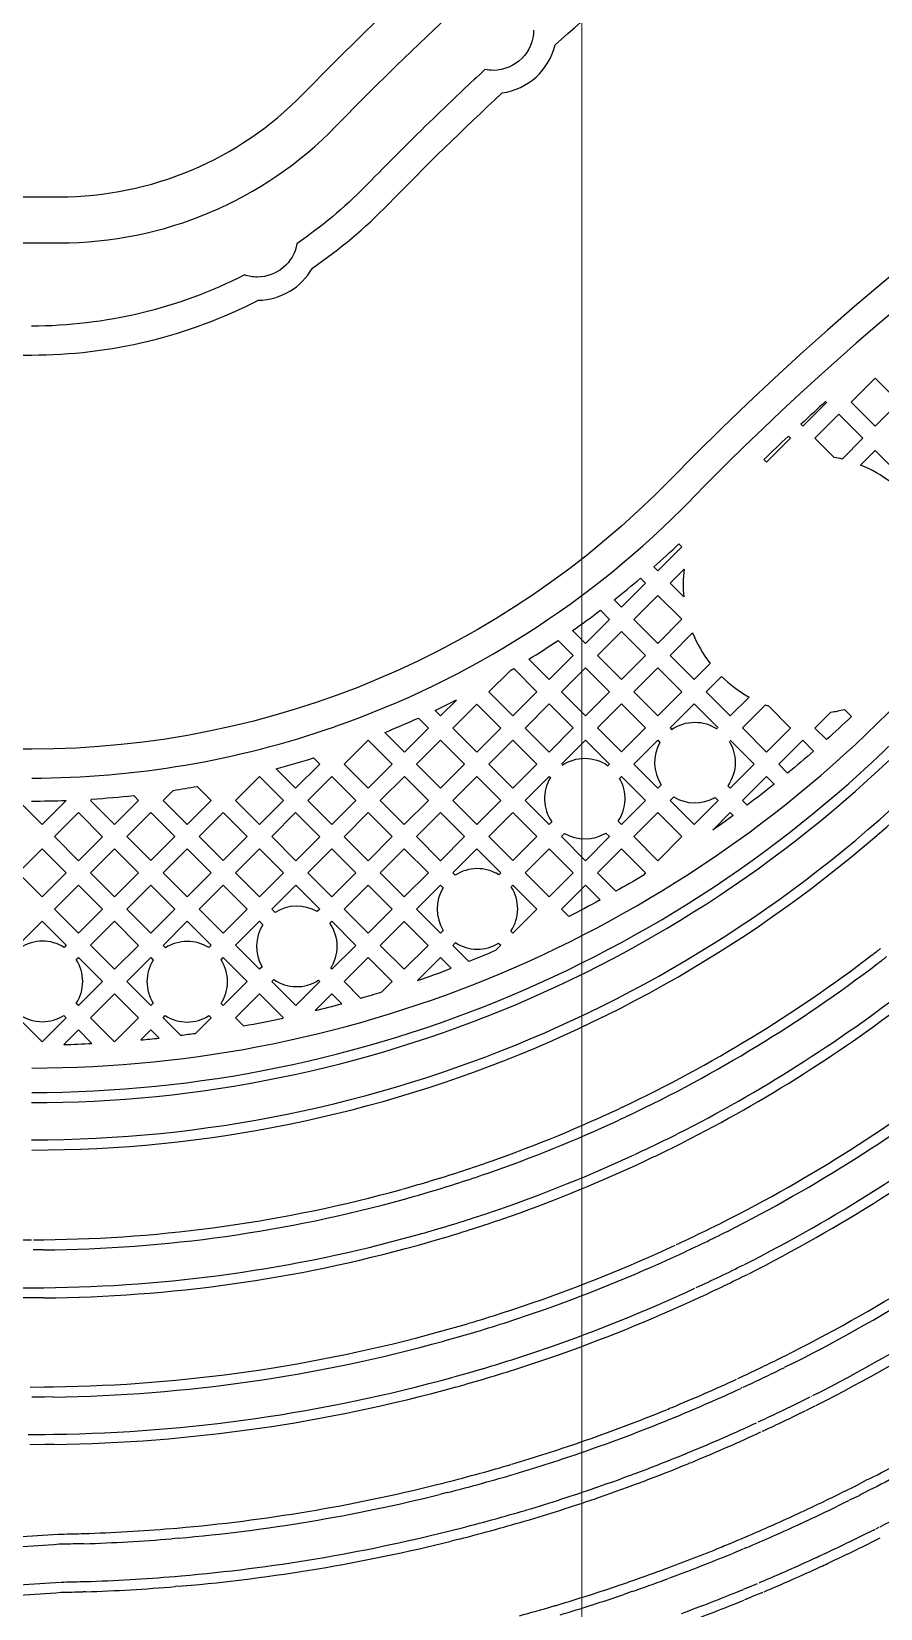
# Model space of a CAD drawing. Extents: x 3664 to 3837, y -413 to -292.
# Drawn here: x 3788.28 to 3792.03, y -331.79 to -324.83 of the extents above; entities that cross this region are included whole.
import ezdxf

# ---------------------------------------------------------------- set-up
doc = ezdxf.new("R2010")
doc.units = 0
doc.layers.add('gbr-dxf_layer0', color=7, linetype='Continuous')
doc.layers.add('gbr-outline-dxf_layer1', color=2, linetype='Continuous')
doc.layers.add('備註', color=1, linetype='Continuous', lineweight=9)

msp = doc.modelspace()

# ---------------------------------------------------------------- linework, layer by layer
at = {"layer": 'gbr-dxf_layer0'}
for p, q in [((3791.103, -327.2673), (3791.1651, -327.2052)), ((3791.1635, -327.3279), (3791.103, -327.2673)), ((3791.1029, -327.587), (3791.2026, -327.4873))]:
    msp.add_line(p, q, dxfattribs=at)
at = {"layer": 'gbr-dxf_layer0', "color": 2}
for p, q in [((3782.6959, -330.1648), (3788.2852, -330.1648)), ((3788.2931, -330.1648), (3788.3375, -330.1648)), ((3788.3364, -330.2098), (3788.292, -330.2098)), ((3782.697, -330.3766), (3788.3385, -330.3766)), ((3788.3374, -330.4216), (3782.6959, -330.4216))]:
    msp.add_line(p, q, dxfattribs=at)
at = {"layer": 'gbr-dxf_layer0', "color": 4}
for p, q in [((3791.586, -330.6894), (3791.6251, -330.67)), ((3791.6464, -330.7096), (3791.6066, -330.7294)), ((3791.4027, -330.777), (3791.4065, -330.7752)), ((3791.4219, -330.8177), (3791.4162, -330.8204)), ((3791.6799, -330.8793), (3791.7211, -330.859)), ((3791.7416, -330.8991), (3791.7003, -330.9194)), ((3791.5121, -331.0094), (3791.508, -331.0116)), ((3790.0744, -331.2455), (3790.1079, -331.2371)), ((3790.1197, -331.2805), (3790.0863, -331.2889)), ((3788.9018, -331.4393), (3788.9272, -331.4373)), ((3790.1256, -331.4512), (3790.1605, -331.4425)), ((3788.5051, -331.4617), (3788.5139, -331.4615)), ((3788.5161, -331.5065), (3788.5072, -331.5067)), ((3788.9318, -331.4821), (3788.9037, -331.4843)), ((3790.1722, -331.486), (3790.1373, -331.4947)), ((3788.9187, -331.6507), (3788.9454, -331.6484)), ((3788.5104, -331.6736), (3788.5203, -331.6733)), ((3788.5224, -331.7183), (3788.5125, -331.7185)), ((3788.9502, -331.6931), (3788.9208, -331.6957))]:
    msp.add_line(p, q, dxfattribs=at)
at = {"layer": 'gbr-dxf_layer0', "color": 3}
for p, q in [((3788.3426, -330.8145), (3788.3801, -330.814)), ((3788.341, -330.8595), (3788.2855, -330.8603)), ((3788.3796, -330.859), (3788.3421, -330.8595)), ((3788.3451, -331.0238), (3788.3831, -331.0233)), ((3788.3436, -331.0688), (3788.2774, -331.0698)), ((3788.3826, -331.0683), (3788.3446, -331.0688))]:
    msp.add_line(p, q, dxfattribs=at)
at = {"layer": 'gbr-dxf_layer0', "color": 5}
for p, q in [((3791.9372, -331.2945), (3791.8942, -331.315)), ((3791.9662, -331.4628), (3792.01, -331.4418)), ((3791.3651, -331.5064), (3791.4085, -331.4881)), ((3791.4246, -331.5301), (3791.3832, -331.5476)), ((3791.4105, -331.4874), (3791.4191, -331.4838)), ((3791.437, -331.5251), (3791.4273, -331.5291)), ((3792.0288, -331.4827), (3791.985, -331.5037)), ((3790.8841, -331.6878), (3790.9191, -331.6756)), ((3790.9346, -331.7178), (3790.8996, -331.73)), ((3791.4265, -331.7074), (3791.445, -331.6999)), ((3791.4456, -331.6997), (3791.4895, -331.6814)), ((3791.5079, -331.7225), (3791.4622, -331.7415)), ((3791.4956, -331.6787), (3791.5004, -331.6767))]:
    msp.add_line(p, q, dxfattribs=at)
at = {"layer": 'gbr-dxf_layer0', "linetype": 'Continuous'}
for points in [[(3739.2131, -329.4113), (3739.2131, -321.546, -0.414216), (3740.0096, -320.7494), (3771.018, -320.7494, -0.202307), (3781.688, -325.2511, 0.202311), (3782.9082, -325.7659), (3788.4081, -325.7659, 0.202315), (3789.6283, -325.2511, -0.202307), (3800.2983, -320.7494), (3821.8297, -320.7494, -0.414217), (3822.6262, -321.546), (3822.6262, -324.4785)], [(3739.7191, -322.1149), (3739.7191, -321.5477, -0.377394), (3739.9863, -321.2442), (3770.8938, -321.2442, -0.202308), (3781.2095, -325.5962, 0.202304), (3782.784, -326.2607), (3788.2839, -326.2607, 0.118898), (3789.2862, -326.0189, 0.264777), (3789.5244, -325.8769, 0.049743), (3789.8584, -325.5962, -0.012228), (3790.3619, -325.104, 0.308379), (3790.5953, -324.8916, -0.021115), (3791.5364, -324.122, 0.268033), (3791.7622, -323.9562, -0.026221), (3793.0319, -323.1401, 0.214143), (3793.2321, -323.0278, -0.03315), (3794.9605, -322.2211, 0.130853), (3795.0952, -322.1695, -0.090345), (3800.1739, -321.2442), (3821.4776, -321.2442)], [(3820.1929, -322.1469), (3820.1929, -322.7441, -0.414254), (3820.1429, -322.7941), (3819.7814, -322.7941), (3819.7814, -322.8421), (3819.4528, -322.8421), (3819.4528, -322.7941), (3819.4179, -322.7941, 0.064068), (3819.2048, -322.8215, 0.013699), (3819.0529, -322.8657, 0.036904), (3819.0193, -322.8632, 0.080213), (3818.9473, -322.8749, 0.02431), (3818.6857, -322.9836), (3800.1739, -322.9836, 0.202298), (3791.1048, -326.8101, -0.202305), (3788.2842, -328.0001), (3782.7838, -328.0001, -0.202305), (3779.9631, -326.8101, 0.202298), (3770.894, -322.9836), (3742.7092, -322.9836)], [(3790.5005, -324.8267, -0.414223), (3790.3227, -325.0045, -0.052153), (3790.286, -325.0006, 0.004675), (3790.089, -325.1871), (3790.0791, -325.1965, 0.007213), (3789.7822, -325.4919), (3789.767, -325.5074), (3789.7571, -325.5175, -0.047495), (3789.456, -325.7694, -0.364431), (3789.2808, -325.9166, -0.081036), (3789.2243, -325.9073, -0.11836), (3788.2841, -326.1332)], [(3791.2026, -327.4873, 0.068486), (3791.2799, -327.6219), (3791.2088, -327.6929), (3791.1029, -327.587)], [(3791.1029, -327.9066), (3791.1101, -327.9137, -0.154725), (3791.2125, -327.8812, -0.147307), (3791.3107, -327.9108)], [(3790.6275, -328.0707, -0.148932), (3790.7266, -328.0405, -0.154459), (3790.8289, -328.0729), (3790.8353, -328.0664), (3790.7294, -327.9605), (3790.6233, -328.0666)], [(3791.3637, -327.9655, -0.139392), (3791.3903, -328.059, -0.154656), (3791.3579, -328.1614)], [(3790.7948, -328.6655, -0.00749), (3790.656, -328.7385), (3790.6234, -328.7058)], [(3789.1847, -329.1854), (3789.2206, -329.2213, 0.008526), (3789.3957, -329.1865)]]:
    msp.add_lwpolyline(points, format="xyb", dxfattribs=at)
for points in [[(3791.9023, -326.468), (3792.0082, -326.3622), (3792.1141, -326.4681), (3792.0082, -326.574)], [(3790.9431, -327.4272), (3791.0491, -327.3212), (3791.155, -327.4271), (3791.049, -327.5331)], [(3790.7832, -327.587), (3790.8892, -327.481), (3790.9952, -327.587), (3790.8892, -327.6929)], [(3790.6235, -327.7468), (3790.7294, -327.6409), (3790.8353, -327.7468), (3790.7294, -327.8527)], [(3790.9431, -327.7468), (3791.049, -327.6409), (3791.155, -327.7468), (3791.049, -327.8527)], [(3790.1438, -327.9068), (3790.2498, -327.8008), (3790.3557, -327.9067), (3790.2497, -328.0127)], [(3790.4635, -327.9067), (3790.5696, -327.8006), (3790.6756, -327.9066), (3790.5695, -328.0127)], [(3790.7833, -327.9066), (3790.8892, -327.8007), (3790.9952, -327.9066), (3790.8892, -328.0125)], [(3789.6643, -328.0665), (3789.7703, -327.9605), (3789.8763, -328.0665), (3789.7703, -328.1725)], [(3789.9841, -328.0665), (3790.0899, -327.9607), (3790.1959, -328.0666), (3790.09, -328.1724)], [(3790.3036, -328.0666), (3790.4096, -327.9606), (3790.5156, -328.0666), (3790.4096, -328.1726)], [(3789.5043, -328.2265), (3789.6104, -328.1204), (3789.7165, -328.2264), (3789.6104, -328.3325)], [(3789.8242, -328.2264), (3789.9302, -328.1204), (3790.0361, -328.2263), (3789.9301, -328.3323)], [(3789.1847, -328.2263), (3789.2906, -328.1204), (3789.3966, -328.2265), (3789.2907, -328.3323)], [(3790.1439, -328.2263), (3790.2497, -328.1205), (3790.3557, -328.2264), (3790.2499, -328.3323)], [(3788.3855, -328.3862), (3788.4914, -328.2803), (3788.5975, -328.3863), (3788.4915, -328.4922)], [(3788.7052, -328.3862), (3788.8113, -328.2802), (3788.9172, -328.386), (3788.8111, -328.4921)], [(3789.025, -328.386), (3789.1308, -328.2802), (3789.2369, -328.3862), (3789.131, -328.4921)], [(3789.3446, -328.3862), (3789.4505, -328.2803), (3789.5565, -328.3864), (3789.4506, -328.4922)], [(3789.6642, -328.3864), (3789.7703, -328.2803), (3789.8762, -328.3862), (3789.7702, -328.4923)], [(3789.984, -328.3862), (3790.09, -328.2802), (3790.196, -328.3862), (3790.09, -328.4922)], [(3790.3037, -328.3862), (3790.4096, -328.2803), (3790.5155, -328.3862), (3790.4096, -328.4921)], [(3790.943, -328.3862), (3791.0491, -328.2801), (3791.1551, -328.3861), (3791.049, -328.4922)], [(3788.2257, -328.546), (3788.3316, -328.4401), (3788.4376, -328.5461), (3788.3318, -328.652)], [(3788.5454, -328.5461), (3788.6514, -328.4401), (3788.7573, -328.546), (3788.6513, -328.652)], [(3788.865, -328.546), (3788.9711, -328.4399), (3789.0771, -328.5459), (3788.9711, -328.652)], [(3789.1849, -328.5459), (3789.2907, -328.4401), (3789.3967, -328.5461), (3789.2909, -328.652)], [(3789.5045, -328.5461), (3789.6104, -328.4402), (3789.7163, -328.5461), (3789.6104, -328.652)], [(3789.824, -328.5461), (3789.9301, -328.4401), (3790.0361, -328.546), (3789.93, -328.6521)], [(3790.4635, -328.546), (3790.5694, -328.4401), (3790.6754, -328.5461), (3790.5695, -328.652)], [(3788.3856, -328.7059), (3788.4915, -328.6), (3788.5974, -328.7059), (3788.4915, -328.8117)], [(3788.7051, -328.7059), (3788.8111, -328.5999), (3788.9172, -328.7059), (3788.8112, -328.8119)], [(3789.0249, -328.7059), (3789.131, -328.5998), (3789.237, -328.7058), (3789.131, -328.8119)], [(3789.6643, -328.7059), (3789.7702, -328.6), (3789.8761, -328.706), (3789.7703, -328.8119)], [(3788.5454, -328.8656), (3788.6513, -328.7598), (3788.7573, -328.8658), (3788.6514, -328.9716)], [(3789.8242, -328.8658), (3789.93, -328.7599), (3790.0359, -328.8658), (3789.93, -328.9716)], [(3788.5454, -329.1854), (3788.6514, -329.0794), (3788.7574, -329.1854), (3788.6514, -329.2914)]]:
    msp.add_lwpolyline(points, close=True, dxfattribs=at)
for points in [[(3791.6806, -326.5663), (3791.6884, -326.5741), (3791.7945, -326.468)], [(3790.1598, -327.7831), (3790.0899, -327.8529), (3790.0659, -327.8289)], [(3791.3148, -327.9066), (3791.2088, -327.8007), (3791.1029, -327.9066)], [(3791.3579, -328.1614), (3791.3688, -328.1724), (3791.4747, -328.0665), (3791.3687, -327.9605)], [(3788.2285, -328.2292), (3788.3316, -328.3323), (3788.4376, -328.2264)], [(3790.6234, -328.7058), (3790.7293, -328.6), (3790.7948, -328.6655)], [(3789.9886, -329.0209), (3790.0898, -328.9197), (3790.1373, -328.9672)], [(3789.3968, -329.1854), (3789.2908, -329.0794), (3789.1847, -329.1854)], [(3789.5359, -329.154), (3789.6105, -329.0794), (3789.6546, -329.1234)], [(3788.4271, -329.3037), (3788.4915, -329.2393), (3788.5511, -329.2989)], [(3788.7672, -329.2834), (3788.8113, -329.2393), (3788.8473, -329.2753)]]:
    msp.add_lwpolyline(points, dxfattribs=at)
for points in [[(3791.7423, -326.628), (3791.8484, -326.5219), (3791.9543, -326.6278), (3791.8622, -326.72, 0.015828), (3791.8271, -326.7127)], [(3791.5169, -326.7223, -0.003031), (3791.6251, -326.6186), (3791.6346, -326.628), (3791.5286, -326.734)], [(3791.9438, -326.7461), (3792.0082, -326.6817), (3792.1141, -326.7877), (3792.0784, -326.8234, 0.068502)], [(3791.0311, -327.1954, 0.009018), (3791.1421, -327.0945), (3791.1551, -327.1075), (3791.0491, -327.2134)], [(3790.8563, -327.3404, 0.009057), (3790.9732, -327.2453), (3790.9952, -327.2673), (3790.8892, -327.3733)], [(3790.6727, -327.4765, 0.009121), (3790.7955, -327.3873), (3790.8353, -327.4272), (3790.7294, -327.5331)], [(3790.4802, -327.6034, 0.009205), (3790.6088, -327.5204), (3790.6755, -327.587), (3790.5696, -327.6929)], [(3790.3037, -327.7469), (3790.3968, -327.6538, 0.001268), (3790.4131, -327.6441), (3790.5157, -327.7468), (3790.4096, -327.8528)], [(3791.2627, -327.7468), (3791.3305, -327.679, 0.066787), (3791.4515, -327.77), (3791.3687, -327.8528)], [(3791.4226, -327.9066), (3791.5247, -327.8045, 0.005944), (3791.537, -327.8091), (3791.6346, -327.9067), (3791.5286, -328.0127)], [(3791.7423, -327.9067), (3791.8121, -327.8369, 0.027091), (3791.8724, -327.8248), (3791.9036, -327.856, -0.007166), (3791.7936, -327.958)], [(3789.8438, -327.9262, 0.009697), (3789.9922, -327.8629), (3790.0361, -327.9068), (3789.9302, -328.0126)], [(3790.9431, -328.0664), (3791.049, -327.9605), (3791.0586, -327.97, 0.284706), (3791.0643, -328.1572), (3791.0491, -328.1724)], [(3791.5825, -328.0665), (3791.6885, -327.9606), (3791.7366, -328.0086, -0.007186), (3791.622, -328.106)], [(3789.3645, -328.0866, 0.010286), (3789.5289, -328.0388), (3789.5566, -328.0665), (3789.4505, -328.1726)], [(3790.8742, -328.3174, 0.286705), (3790.8804, -328.1291), (3790.8892, -328.1203), (3790.9952, -328.2263), (3790.8891, -328.3323)], [(3791.4227, -328.2263), (3791.5286, -328.1204), (3791.5625, -328.1544, -0.00721), (3791.4434, -328.247)], [(3788.8652, -328.2263), (3788.9095, -328.1819, 0.006445), (3789.0152, -328.1645), (3789.077, -328.2263), (3788.9711, -328.3322)], [(3790.4635, -328.2264), (3790.5695, -328.1204), (3790.5748, -328.1258, 0.298515), (3790.5811, -328.3206), (3790.5694, -328.3323)], [(3788.5453, -328.2264), (3788.5511, -328.2206, 0.011138), (3788.7358, -328.2046), (3788.7574, -328.2263), (3788.6514, -328.3324)], [(3791.103, -328.2263), (3791.119, -328.2103, 0.276412), (3791.3016, -328.2129), (3791.315, -328.2263), (3791.209, -328.3323)], [(3791.2917, -328.3573), (3791.3688, -328.2802), (3791.3816, -328.2929, -0.005296)], [(3790.6233, -328.3862), (3790.6374, -328.3721, 0.274904), (3790.8191, -328.3701), (3790.8352, -328.3862), (3790.7293, -328.4922)], [(3790.1439, -328.546), (3790.2499, -328.4401), (3790.3558, -328.546), (3790.3472, -328.5545, 0.294505), (3790.1545, -328.5567)], [(3790.7831, -328.5461), (3790.8891, -328.4401), (3790.9951, -328.5461), (3790.9844, -328.5569, -0.006657), (3790.8641, -328.627)], [(3789.3448, -328.7058), (3789.4506, -328.6), (3789.5565, -328.7059), (3789.5455, -328.7169, 0.282207), (3789.3597, -328.7208)], [(3789.9839, -328.706), (3790.09, -328.5999), (3790.1014, -328.6114, 0.286426), (3790.1021, -328.7996), (3790.0898, -328.8119)], [(3790.4009, -328.8031, 0.298947), (3790.4016, -328.6079), (3790.4096, -328.5998), (3790.5156, -328.7058), (3790.4096, -328.8118)], [(3788.2258, -328.8657), (3788.3318, -328.7597), (3788.4376, -328.8656), (3788.4282, -328.875, 0.293867), (3788.2359, -328.8758)], [(3788.865, -328.8658), (3788.9711, -328.7597), (3789.0771, -328.8657), (3789.0669, -328.876, 0.291278), (3788.8759, -328.8767)], [(3789.1849, -328.8657), (3789.2909, -328.7597), (3789.3059, -328.7747, 0.281308), (3789.3023, -328.9601), (3789.2908, -328.9716)], [(3789.6016, -328.7686), (3789.6104, -328.7598), (3789.7164, -328.8658), (3789.6105, -328.9716), (3789.6054, -328.9665, 0.143777), (3789.6336, -328.8703, 0.153567)], [(3790.1437, -328.8658), (3790.1555, -328.8539, 0.290865), (3790.3462, -328.8562), (3790.3558, -328.8657), (3790.3325, -328.889, -0.006073), (3790.215, -328.9371)], [(3788.4818, -329.1218, 0.294984), (3788.4822, -328.9288), (3788.4915, -328.9195), (3788.5975, -329.0255), (3788.4915, -329.1315)], [(3788.7053, -329.0255), (3788.8112, -328.9197), (3788.8221, -328.9306, 0.290732), (3788.8216, -329.1212), (3788.8113, -329.1315)], [(3789.1211, -328.9295), (3789.131, -328.9196), (3789.2369, -329.0255), (3789.1308, -329.1316), (3789.1216, -329.1223, 0.143617), (3789.1497, -329.0263, 0.144938)], [(3789.6644, -329.0255), (3789.7703, -328.9196), (3789.8762, -329.0255), (3789.8287, -329.073, -0.004502), (3789.7388, -329.0998)], [(3789.3447, -329.0255), (3789.354, -329.0161, 0.303131), (3789.5514, -329.0202), (3789.5567, -329.0255), (3789.4507, -329.1315)], [(3788.2257, -329.1854), (3788.2365, -329.1745, 0.291507), (3788.4276, -329.1753), (3788.4377, -329.1854), (3788.3317, -329.2914)], [(3788.8652, -329.1854), (3788.8751, -329.1755, 0.29409), (3789.0676, -329.1761), (3789.0769, -329.1854), (3789.0067, -329.2556, -0.003068), (3788.9438, -329.264)]]:
    msp.add_lwpolyline(points, format="xyb", close=True, dxfattribs=at)
at = {"layer": 'gbr-dxf_layer0', "color": 1, "linetype": 'Continuous'}
msp.add_lwpolyline([(3788.2847, -329.7243, 0.202268), (3792.3402, -328.0136, -0.009043), (3792.6208, -327.7352)], format="xyb", dxfattribs=at)
at = {"layer": 'gbr-dxf_layer0', "color": 3, "linetype": 'Continuous'}
for points in [[(3788.2788, -330.8146), (3788.2863, -330.8153), (3788.3415, -330.8145)], [(3788.2694, -331.0239), (3788.2782, -331.0248), (3788.344, -331.0238)]]:
    msp.add_lwpolyline(points, dxfattribs=at)
at = {"layer": 'gbr-dxf_layer0', "color": 5, "linetype": 'Continuous'}
for points in [[(3791.9262, -331.249), (3791.9735, -331.2234, -0.102226), (3791.9822, -331.2207, 0.010034), (3792.2659, -331.0669)], [(3792.2886, -331.1058, -0.010199), (3791.9986, -331.2629, -0.101052), (3791.99, -331.2656), (3791.9483, -331.2883, -0.005993), (3791.939, -331.2935)], [(3791.8741, -331.2747), (3791.9171, -331.2542, 0.005774), (3791.9251, -331.2497)], [(3791.0819, -331.6176, 0.008213), (3791.3283, -331.522, -0.059129), (3791.3329, -331.5195, 0.00267), (3791.3645, -331.5066)], [(3791.3527, -331.5601, -0.0506), (3791.3487, -331.5622, -0.008375), (3791.0961, -331.6603)], [(3791.4612, -331.7419), (3791.4434, -331.7492, -0.013905), (3791.4317, -331.7546)]]:
    msp.add_lwpolyline(points, format="xyb", dxfattribs=at)
at = {"layer": 'gbr-dxf_layer0', "color": 4, "linetype": 'Continuous'}
msp.add_lwpolyline([(3788.5063, -331.5067, -0.003393), (3788.406, -331.509, -0.012015), (3788.0384, -331.5294)], format="xyb", dxfattribs=at)
at = {"layer": 'gbr-dxf_layer0'}
for centre, radius, start, end in [((3800.1746, -335.6458), 12.5348, 103.24962, 135.74773), ((3800.1745, -335.6459), 12.4332, 132.39902, 133.09094), ((3788.2841, -324.0619), 4.0656, 289.22708, 315.74353), ((3791.7302, -327.2737), 0.5692, 173.09172, 185.4652), ((3788.2839, -324.0618), 5.3455, 270.02185, 315.74768), ((3788.2841, -324.0619), 4.1672, 295.3153, 296.751), ((3788.2836, -324.0621), 4.0655, 270.03357, 289.21676), ((3788.2836, -324.0621), 4.1671, 270.01082, 272.11734), ((3788.2839, -324.0618), 5.2439, 288.97032, 290.69827), ((3788.284, -324.0618), 5.2439, 283.81192, 285.15115), ((3788.284, -324.0618), 5.2439, 271.56395, 272.92053), ((3788.2839, -324.0618), 5.2439, 275.28831, 276.16793)]:
    msp.add_arc(centre, radius, start, end, dxfattribs=at)
at = {"layer": 'gbr-dxf_layer0', "color": 1}
for centre, radius, start, end in [((3788.2841, -324.0618), 5.4982, 270.00271, 315.74614), ((3788.2841, -324.0618), 5.4532, 270.0141, 315.7442), ((3788.2845, -324.0615), 5.7078, 270.01227, 315.74148)]:
    msp.add_arc(centre, radius, start, end, dxfattribs=at)
at = {"layer": 'gbr-dxf_layer0', "color": 2}
for centre, radius, start, end in [((3789.9748, -326.241), 3.3457, 307.09821, 307.93454), ((3788.2851, -324.0621), 6.1028, 295.33018, 307.40684), ((3788.2851, -324.0621), 6.1478, 295.34089, 307.40207), ((3789.9747, -326.2411), 3.3907, 307.09262, 307.92796), ((3788.2888, -324.0696), 6.307, 296.85187, 307.8888), ((3788.2888, -324.0696), 6.352, 296.86201, 307.88475), ((3789.122, -325.8729), 4.1081, 294.96402, 295.56522), ((3788.2844, -324.0624), 6.103, 289.10496, 294.91374), ((3788.2843, -324.0624), 6.148, 289.09746, 294.90633), ((3789.1216, -325.8731), 4.1531, 294.96077, 295.58803), ((3788.3157, -324.1024), 6.2656, 294.83909, 296.75725), ((3788.2842, -324.0623), 6.3152, 289.10563, 294.91594), ((3788.3158, -324.1023), 6.3106, 294.83066, 296.76641), ((3788.2883, -324.0611), 6.1029, 286.62323, 289.05834), ((3788.2842, -324.0623), 6.3602, 289.09837, 294.90908), ((3788.4651, -324.6894), 5.4503, 285.46593, 286.72248), ((3788.2884, -324.0611), 6.1479, 286.61379, 289.04926), ((3788.2849, -324.0621), 6.1479, 270.49136, 285.52495), ((3788.2849, -324.0621), 6.1029, 270.50129, 285.5116), ((3788.4651, -324.6894), 5.4953, 285.48142, 286.71343), ((3788.2865, -324.0616), 6.3151, 286.63524, 289.07689), ((3788.4747, -324.6869), 5.6621, 285.3761, 286.60689), ((3788.2865, -324.0616), 6.3601, 286.64769, 289.06843), ((3788.2853, -324.0621), 6.3597, 270.48093, 285.51307), ((3788.2853, -324.0621), 6.3147, 270.49049, 285.52111), ((3788.4747, -324.6869), 5.7071, 285.36608, 286.62046)]:
    msp.add_arc(centre, radius, start, end, dxfattribs=at)
at = {"layer": 'gbr-dxf_layer0', "color": 3}
for centre, radius, start, end in [((3788.2885, -324.0702), 6.7451, 296.86311, 307.89363), ((3788.2885, -324.0702), 6.7901, 296.85663, 307.88958), ((3788.2886, -324.0703), 6.9545, 296.87194, 307.89398), ((3788.2886, -324.0703), 6.9995, 296.85225, 307.89017), ((3788.326, -324.0976), 6.7037, 294.73729, 296.67283), ((3788.3261, -324.0976), 6.7487, 294.74705, 296.66605), ((3788.2832, -324.0631), 6.753, 289.11662, 294.89644), ((3788.2832, -324.0631), 6.798, 289.10915, 294.88987), ((3790.9582, -329.8084), 0.4606, 293.8813, 294.60988), ((3788.3259, -324.0977), 6.913, 294.73618, 296.67148), ((3788.3259, -324.0977), 6.958, 294.7466, 296.65203), ((3788.2839, -324.0629), 6.9623, 289.11099, 294.87629), ((3788.286, -324.0618), 6.7532, 286.64765, 289.08382), ((3788.2839, -324.0629), 7.0073, 289.10339, 294.87023), ((3790.9462, -329.8142), 0.6697, 295.23641, 295.80975), ((3788.4833, -324.6846), 6.1, 285.29181, 286.54005), ((3788.286, -324.0618), 6.7982, 286.63982, 289.07659), ((3788.286, -324.0621), 6.7976, 270.79812, 285.51185), ((3788.286, -324.0621), 6.7526, 270.80723, 285.49978), ((3788.4834, -324.6846), 6.145, 285.30402, 286.53053), ((3788.2874, -324.0613), 6.9627, 286.63262, 289.07238), ((3788.2874, -324.0613), 7.0077, 286.62524, 289.06573), ((3788.4787, -324.6859), 6.3095, 285.33802, 286.58347), ((3788.2865, -324.0619), 7.0072, 270.79522, 285.50419), ((3788.2865, -324.0619), 6.9622, 270.80396, 285.49235), ((3788.479, -324.6858), 6.3545, 285.34844, 286.57278)]:
    msp.add_arc(centre, radius, start, end, dxfattribs=at)
at = {"layer": 'gbr-dxf_layer0', "color": 4}
for centre, radius, start, end in [((3788.2905, -324.0692), 7.3952, 296.91728, 307.53098), ((3788.2904, -324.0692), 7.4402, 296.90733, 307.53472), ((3788.2905, -324.0695), 7.607, 296.91295, 307.53129), ((3788.2905, -324.0695), 7.652, 296.91787, 307.53461), ((3788.3244, -324.0987), 7.3536, 294.79001, 296.32422), ((3791.4464, -330.2947), 0.4154, 295.8279, 297.31409), ((3788.3244, -324.0987), 7.3986, 294.77933, 296.32993), ((3791.4466, -330.2946), 0.4604, 296.00888, 297.12122), ((3788.2841, -324.0632), 7.4029, 292.45747, 294.8552), ((3788.2841, -324.0631), 7.4479, 292.46286, 294.86022), ((3788.3221, -324.0996), 7.5656, 294.80529, 296.34162), ((3791.7363, -330.8764), 0.0225, 113.11636, 119.76836), ((3791.4495, -330.2932), 0.6724, 296.19778, 296.93233), ((3788.2858, -324.0624), 7.403, 289.08864, 292.23302), ((3788.2858, -324.0623), 7.448, 289.09482, 292.22155), ((3790.0935, -328.4813), 2.6287, 292.23533, 292.77614), ((3790.0933, -328.4813), 2.6737, 292.20693, 292.79516), ((3788.2851, -324.0626), 7.6149, 292.45373, 294.84747), ((3791.5029, -330.9889), 0.0225, 111.25919, 117.59056), ((3788.322, -324.0997), 7.6106, 294.81145, 296.34764), ((3788.2851, -324.0626), 7.6599, 292.45889, 294.84684), ((3788.2902, -324.0606), 7.4033, 286.60035, 289.04633), ((3788.2902, -324.0606), 7.4483, 286.61576, 289.0521), ((3788.2868, -324.062), 7.6151, 289.08104, 292.22554), ((3790.073, -328.4897), 2.8408, 292.67806, 293.20889), ((3788.4959, -324.6814), 6.7499, 285.20624, 286.40546), ((3788.2867, -324.0621), 7.6601, 289.0874, 292.215), ((3790.0731, -328.4897), 2.8858, 292.64811, 293.22205), ((3788.2842, -324.0629), 7.4024, 274.99026, 283.989), ((3788.2824, -324.0633), 7.4024, 284.28359, 285.53306), ((3788.2822, -324.0634), 7.4474, 284.29172, 285.52195), ((3788.496, -324.6814), 6.7949, 285.19136, 286.42197), ((3788.2842, -324.0629), 7.4474, 274.99799, 283.99587), ((3788.2901, -324.0605), 7.6154, 286.66154, 289.04768), ((3788.2901, -324.0605), 7.6604, 286.66769, 289.05366), ((3788.4878, -324.6837), 6.9618, 285.27919, 286.48511), ((3790.4149, -331.1762), 0.1894, 285.22602, 287.64799), ((3788.2849, -324.0626), 7.4025, 271.78033, 274.76675), ((3788.2849, -324.0626), 7.6145, 274.98393, 283.98218), ((3788.2792, -324.064), 7.6145, 284.3096, 285.55212), ((3788.2791, -324.0641), 7.6595, 284.31713, 285.54108), ((3788.488, -324.6836), 7.0068, 285.26448, 286.49063), ((3790.4148, -331.1762), 0.2344, 285.46553, 287.8971), ((3787.7985, -323.8686), 7.6195, 271.80778, 274.54068), ((3788.2872, -324.0626), 7.4024, 270.90573, 271.67815), ((3788.2848, -324.0626), 7.4475, 271.78841, 274.75297), ((3788.2849, -324.0626), 7.6595, 274.9913, 283.98869), ((3788.2863, -324.0626), 7.6144, 271.76994, 274.75171), ((3787.7994, -323.8682), 7.8317, 271.78743, 274.4933), ((3787.7993, -323.8683), 7.8767, 271.79539, 274.48031), ((3788.2815, -324.0626), 7.6594, 270.99901, 271.72143), ((3788.2815, -324.0626), 7.6144, 271.01299, 271.71355), ((3788.2863, -324.0626), 7.6594, 271.77804, 274.73817)]:
    msp.add_arc(centre, radius, start, end, dxfattribs=at)
at = {"layer": 'gbr-dxf_layer0', "color": 5}
for centre, radius, start, end in [((3788.2934, -324.0679), 8.2574, 296.90573, 299.58423), ((3788.3105, -324.1054), 8.0061, 294.95703, 296.42311), ((3788.3107, -324.1053), 8.0511, 294.94594, 296.4264), ((3788.2845, -324.0628), 8.0559, 292.90336, 294.78336), ((3791.4968, -330.9922), 0.4182, 293.34777, 296.99665), ((3788.2845, -324.0628), 8.1009, 292.90862, 294.78812), ((3791.4968, -330.9922), 0.4632, 293.44167, 296.83207), ((3791.7244, -330.8831), 0.6275, 297.38959, 298.74745), ((3788.3152, -324.1032), 8.2155, 294.93407, 296.37847), ((3788.3153, -324.1031), 8.2605, 294.94128, 296.37223), ((3790.1139, -328.4728), 3.3265, 291.8721, 292.41542), ((3788.2818, -324.0639), 8.2653, 292.92122, 294.79159), ((3791.4974, -330.9917), 0.6277, 293.60872, 296.44567), ((3791.4974, -330.9918), 0.6727, 293.53353, 296.5477), ((3788.2912, -324.0606), 8.0557, 289.04537, 290.1563), ((3788.2912, -324.0606), 8.1007, 289.05141, 290.16264), ((3790.7327, -330.6712), 1.0087, 289.42554, 290.17548), ((3790.7328, -330.6711), 1.0537, 289.46076, 290.08639), ((3788.2819, -324.0639), 8.3103, 292.91538, 294.78631), ((3788.2888, -324.0611), 8.0562, 286.70379, 287.76188), ((3788.6155, -325.063), 7.0024, 287.72906, 288.89715), ((3788.6158, -325.0629), 7.0474, 287.71421, 288.9013), ((3788.2948, -324.0595), 8.2648, 290.23339, 292.17548), ((3791.339, -331.5393), 0.1894, 293.50516, 296.70226), ((3791.4165, -331.5065), 0.2344, 293.31441, 293.98613), ((3788.487, -324.6841), 7.4021, 285.28189, 286.47168), ((3790.431, -331.1718), 0.6299, 284.37589, 285.9214), ((3788.2889, -324.0611), 8.1012, 286.70912, 287.74995), ((3788.2947, -324.0596), 8.3098, 290.24331, 292.17039)]:
    msp.add_arc(centre, radius, start, end, dxfattribs=at)
at = {"layer": 'gbr-outline-dxf_layer1', "linetype": 'Continuous'}
msp.add_lwpolyline([(3739.0097, -333.1459), (3739.0097, -321.546, -0.414215), (3740.0097, -320.546), (3771.0177, -320.546, -0.202312), (3781.8338, -325.1091, 0.202309), (3782.9082, -325.5625), (3788.4081, -325.5625, 0.202214), (3789.4821, -325.1095, -0.202322), (3800.2986, -320.546), (3821.8297, -320.546, -0.414215), (3822.8297, -321.546), (3822.8297, -333.1459, -0.414215), (3821.8297, -334.1459), (3800.7131, -334.1459, 0.196009), (3798.9654, -334.8586, -0.196007), (3788.4081, -339.1624), (3782.9082, -339.1624, -0.196007), (3772.351, -334.8586, 0.196013), (3770.6032, -334.1459), (3740.0097, -334.1459, -0.414215)], format="xyb", close=True, dxfattribs=at)
at = {"layer": '備註', "color": 1, "linetype": 'Continuous'}
msp.add_lwpolyline([(3776.137, -314.0933), (3790.7138, -314.0933), (3790.7138, -340.9742), (3776.137, -340.9742)], close=True, dxfattribs=at)
msp.add_lwpolyline([(3776.137, -314.0933), (3790.7138, -314.0933), (3790.7138, -340.9742), (3776.137, -340.9742)], close=True, dxfattribs=at)

doc.saveas('drawing.dxf')
